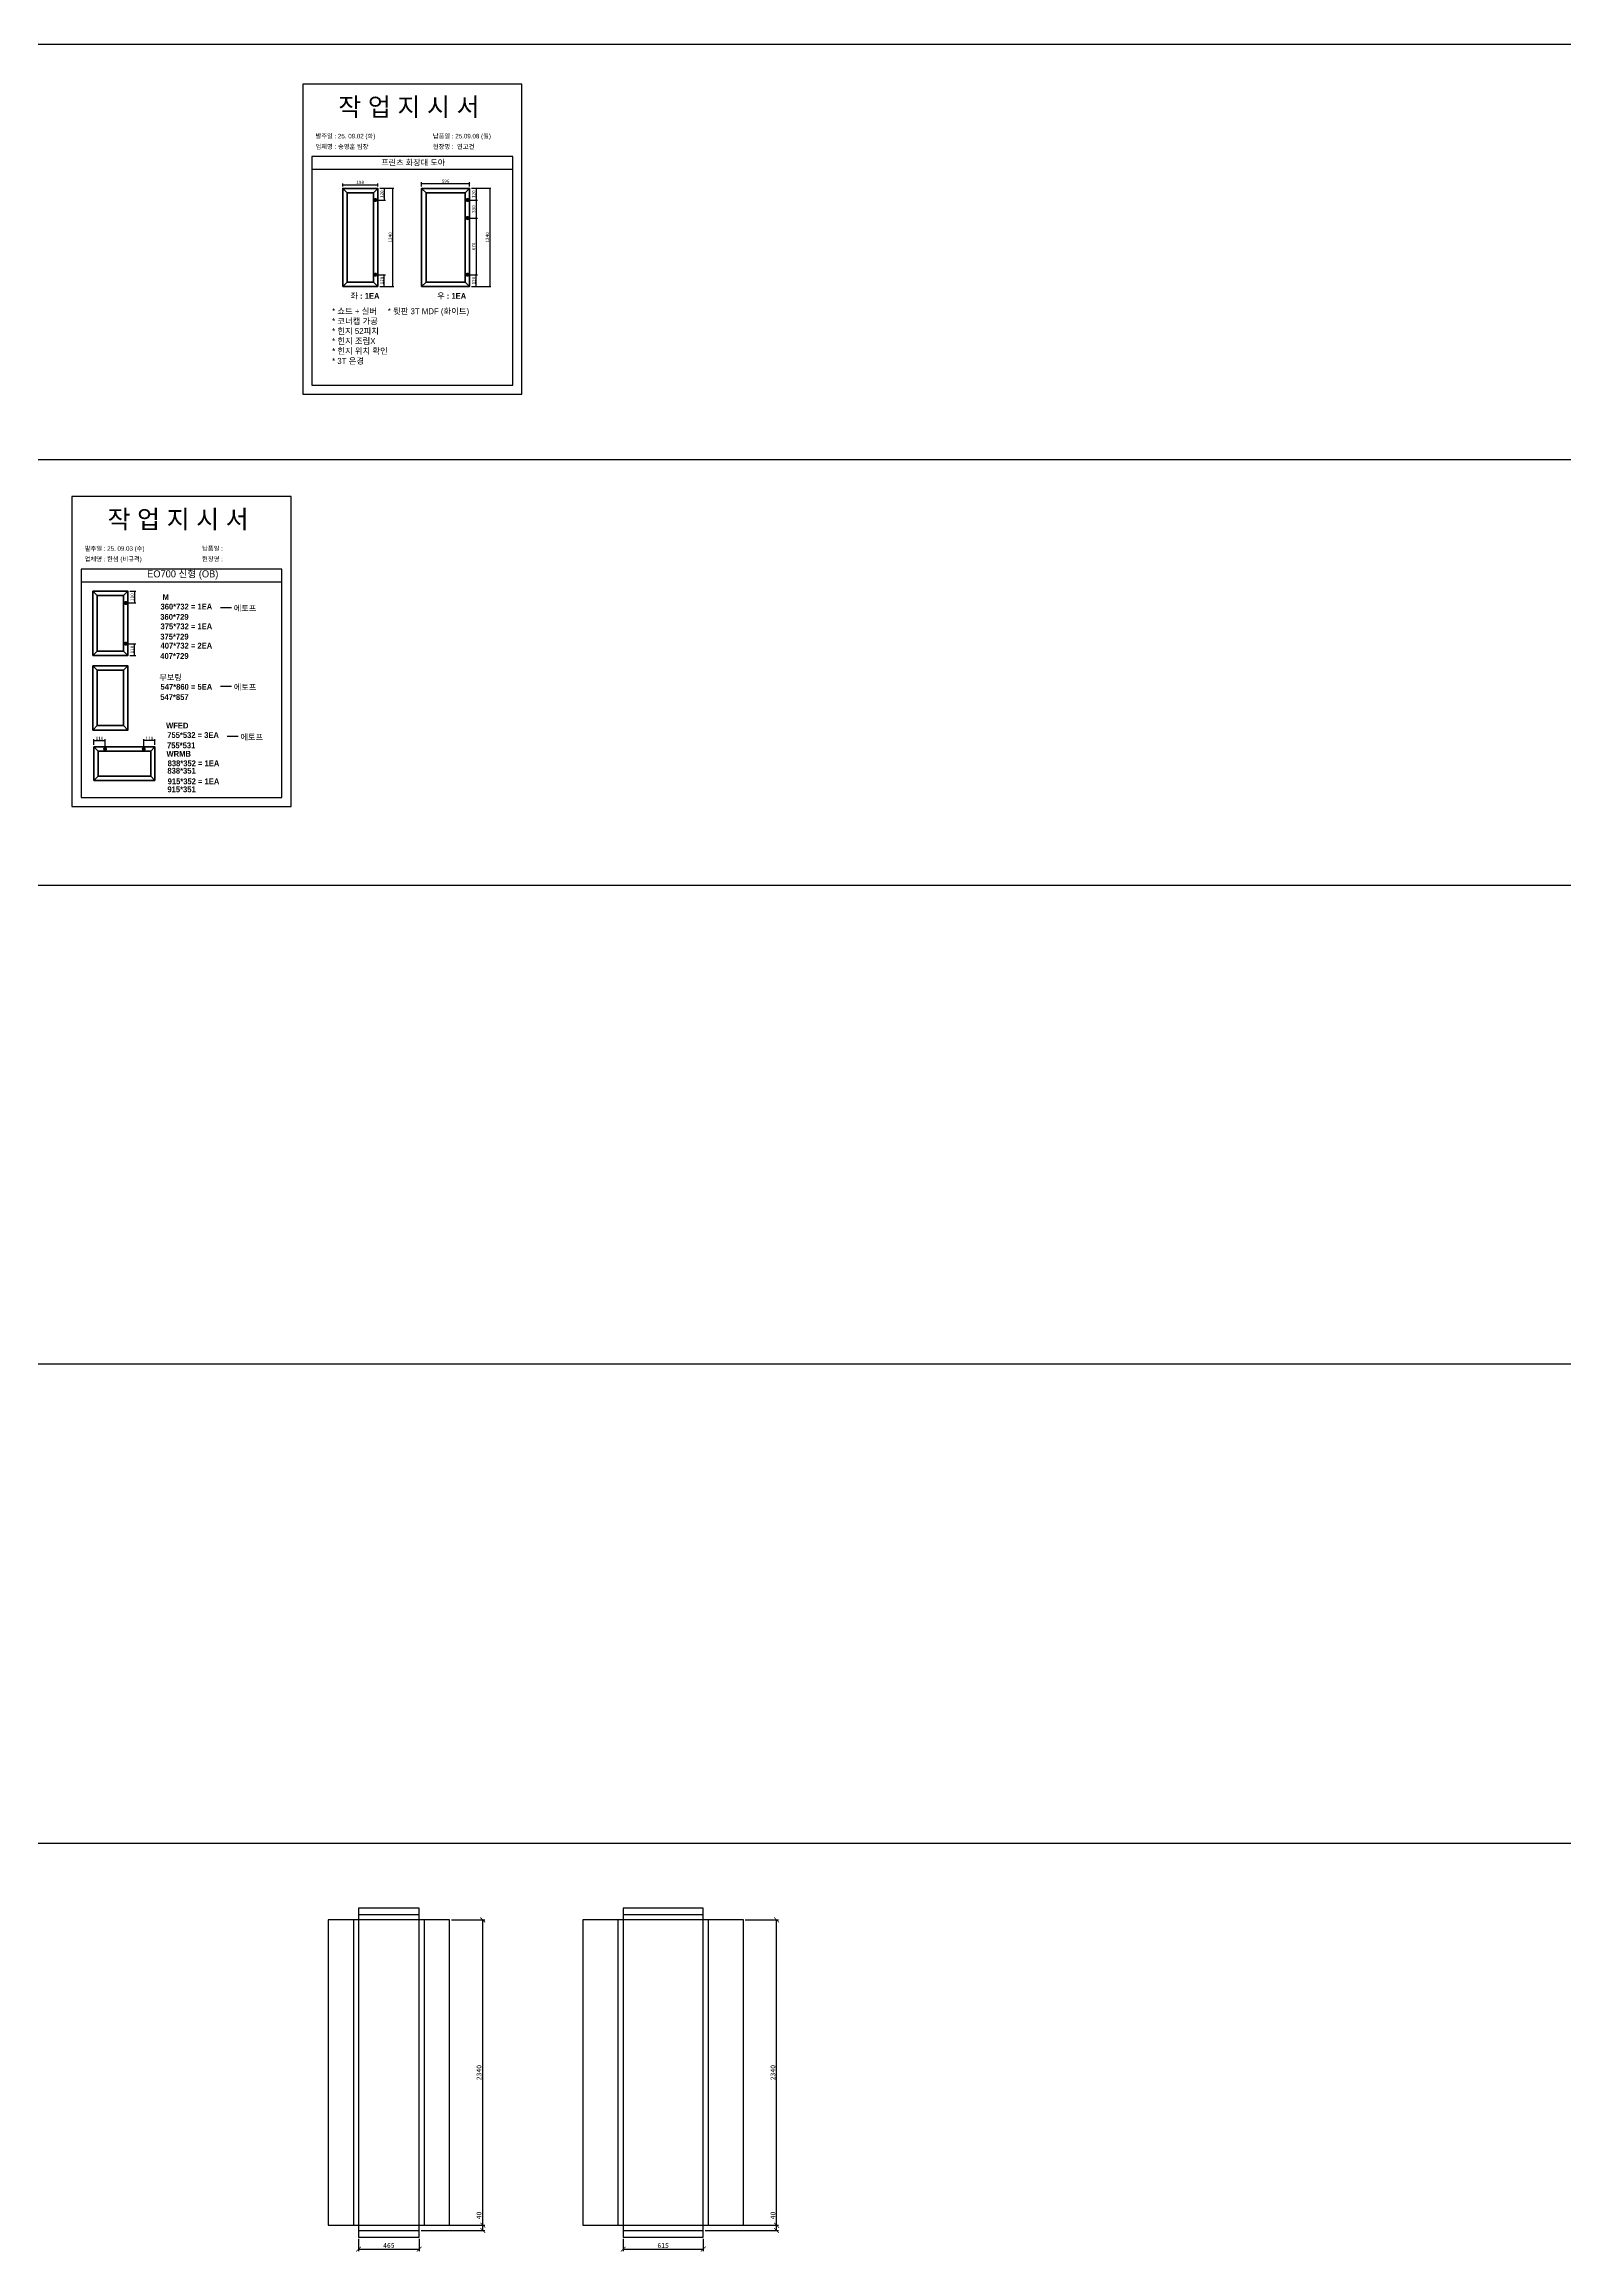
# Model space of a CAD drawing. Header units: millimetres. Extents: x -44117 to 256353, y -2095463 to 65325.
# Drawn here: x 115421 to 127083, y -290379 to -273458 of the extents above; entities that cross this region are included whole.
import ezdxf

# ---------------------------------------------------------------- set-up
doc = ezdxf.new("R2010")
doc.units = ezdxf.units.MM
doc.header["$LTSCALE"] = 10
doc.layers.add('Layer1', color=7, linetype='Continuous', lineweight=70)
doc.styles.add('MtX_Gulim', font='')
doc.styles.get('MtX_Gulim').set_extended_font_data('Gulim', bold=True)
doc.dimstyles.new('ISO-25', dxfattribs={"dimtxt": 2.5, "dimasz": 2.5, "dimexe": 1, "dimexo": 1, "dimtad": 1, "dimtxsty": 'Standard', "dimblk": 'ARCHTICK', "dimcen": 2.5, "dimadec": 0, "dimazin": 0, "dimtfac": 1, "dimtmove": 0, "dimatfit": 3, "dimfxl": 0, "dimarcsym": 0})

# ---------------------------------------------------------------- blocks, each defined once
blk = doc.blocks.new('_ArchTick')
at = {"color": 0, "linetype": 'ByBlock', "const_width": 0.15}
blk.add_lwpolyline([(-0.5, -0.5), (0.5, 0.5)], dxfattribs=at)
blk = doc.blocks.new('*D3237')
at = {"color": 0, "lineweight": -2}
for p, q in [((117995, -274563), (118040, -274563)), ((118030, -274563), (118030, -274653)), ((117978, -274653), (118040, -274653))]:
    blk.add_line(p, q, dxfattribs=at)
at = {"layer": 'Defpoints', "color": 0}
for p in [(117980, -274563), (117963, -274653), (118030, -274653)]:
    blk.add_point(p, dxfattribs=at)
at = {"color": 0, "lineweight": -2, "xscale": 10, "yscale": 10, "zscale": 10}
for p, rotation in [((118030, -274563), 90), ((118030, -274653), 270)]:
    blk.add_blockref('_ArchTick', p, dxfattribs=dict(at, rotation=rotation))
at = {"color": 0, "insert": (118011, -274608), "char_height": 25, "attachment_point": 5, "rotation": 90}
blk.add_mtext('120', dxfattribs=at)
blk = doc.blocks.new('*D3238')
at = {"color": 0, "lineweight": -2}
for p, q in [((117978, -275225), (118040, -275225)), ((118030, -275315), (118030, -275225)), ((117995, -275315), (118040, -275315))]:
    blk.add_line(p, q, dxfattribs=at)
at = {"layer": 'Defpoints', "color": 0}
for p in [(117963, -275225), (118030, -275225), (117980, -275315)]:
    blk.add_point(p, dxfattribs=at)
at = {"color": 0, "lineweight": -2, "xscale": 10, "yscale": 10, "zscale": 10}
for p, rotation in [((118030, -275225), 90), ((118030, -275315), 270)]:
    blk.add_blockref('_ArchTick', p, dxfattribs=dict(at, rotation=rotation))
at = {"color": 0, "insert": (118011, -275270), "char_height": 25, "attachment_point": 5, "rotation": 90}
blk.add_mtext('120', dxfattribs=at)
blk = doc.blocks.new('*D3239')
at = {"color": 0, "lineweight": -2}
for p, q in [((118699, -274563), (118744, -274563)), ((118734, -274563), (118734, -274653)), ((118682, -274653), (118744, -274653))]:
    blk.add_line(p, q, dxfattribs=at)
at = {"layer": 'Defpoints', "color": 0}
for p in [(118684, -274563), (118667, -274653), (118734, -274653)]:
    blk.add_point(p, dxfattribs=at)
at = {"color": 0, "lineweight": -2, "xscale": 10, "yscale": 10, "zscale": 10}
for p, rotation in [((118734, -274563), 90), ((118734, -274653), 270)]:
    blk.add_blockref('_ArchTick', p, dxfattribs=dict(at, rotation=rotation))
at = {"color": 0, "insert": (118715, -274608), "char_height": 25, "attachment_point": 5, "rotation": 90}
blk.add_mtext('120', dxfattribs=at)
blk = doc.blocks.new('*D3240')
at = {"color": 0, "lineweight": -2}
for p, q in [((118682, -275225), (118744, -275225)), ((118734, -275315), (118734, -275225)), ((118699, -275315), (118744, -275315))]:
    blk.add_line(p, q, dxfattribs=at)
at = {"layer": 'Defpoints', "color": 0}
for p in [(118667, -275225), (118734, -275225), (118684, -275315)]:
    blk.add_point(p, dxfattribs=at)
at = {"color": 0, "lineweight": -2, "xscale": 10, "yscale": 10, "zscale": 10}
for p, rotation in [((118734, -275225), 90), ((118734, -275315), 270)]:
    blk.add_blockref('_ArchTick', p, dxfattribs=dict(at, rotation=rotation))
at = {"color": 0, "insert": (118715, -275270), "char_height": 25, "attachment_point": 5, "rotation": 90}
blk.add_mtext('120', dxfattribs=at)
blk = doc.blocks.new('*D3241')
at = {"color": 0, "lineweight": -2}
for p, q in [((117711, -274548), (117711, -274526)), ((117711, -274536), (117980, -274536)), ((117980, -274548), (117980, -274526))]:
    blk.add_line(p, q, dxfattribs=at)
at = {"layer": 'Defpoints', "color": 0}
for p in [(117711, -274563), (117980, -274536), (117980, -274563)]:
    blk.add_point(p, dxfattribs=at)
at = {"color": 0, "lineweight": -2, "xscale": 10, "yscale": 10, "zscale": 10, "rotation": 180}
blk.add_blockref('_ArchTick', (117711, -274536), dxfattribs=at)
at = {"color": 0, "lineweight": -2, "xscale": 10, "yscale": 10, "zscale": 10}
blk.add_blockref('_ArchTick', (117980, -274536), dxfattribs=at)
at = {"color": 0, "insert": (117845, -274517), "char_height": 25, "attachment_point": 5}
blk.add_mtext('198', dxfattribs=at)
blk = doc.blocks.new('*D3242')
at = {"color": 0, "lineweight": -2}
for p, q in [((118316, -274548), (118316, -274517)), ((118316, -274527), (118684, -274527)), ((118684, -274548), (118684, -274517))]:
    blk.add_line(p, q, dxfattribs=at)
at = {"layer": 'Defpoints', "color": 0}
for p in [(118316, -274563), (118684, -274527), (118684, -274563)]:
    blk.add_point(p, dxfattribs=at)
at = {"color": 0, "lineweight": -2, "xscale": 10, "yscale": 10, "zscale": 10, "rotation": 180}
blk.add_blockref('_ArchTick', (118316, -274527), dxfattribs=at)
at = {"color": 0, "lineweight": -2, "xscale": 10, "yscale": 10, "zscale": 10}
blk.add_blockref('_ArchTick', (118684, -274527), dxfattribs=at)
at = {"color": 0, "insert": (118500, -274508), "char_height": 25, "attachment_point": 5}
blk.add_mtext('596', dxfattribs=at)
blk = doc.blocks.new('*D3243')
at = {"color": 0, "lineweight": -2}
for p, q in [((118682, -274653), (118744, -274653)), ((118682, -274791), (118744, -274791)), ((118734, -274653), (118734, -274791))]:
    blk.add_line(p, q, dxfattribs=at)
at = {"layer": 'Defpoints', "color": 0}
for p in [(118667, -274653), (118667, -274791), (118734, -274791)]:
    blk.add_point(p, dxfattribs=at)
at = {"color": 0, "lineweight": -2, "xscale": 10, "yscale": 10, "zscale": 10}
for p, rotation in [((118734, -274653), 90), ((118734, -274791), 270)]:
    blk.add_blockref('_ArchTick', p, dxfattribs=dict(at, rotation=rotation))
at = {"color": 0, "insert": (118715, -274722), "char_height": 25, "attachment_point": 5, "rotation": 90}
blk.add_mtext('330', dxfattribs=at)
blk = doc.blocks.new('*D3244')
at = {"color": 0, "lineweight": -2}
for p, q in [((118682, -274791), (118744, -274791)), ((118734, -274791), (118734, -275225)), ((118682, -275225), (118744, -275225))]:
    blk.add_line(p, q, dxfattribs=at)
at = {"layer": 'Defpoints', "color": 0}
for p in [(118667, -274791), (118667, -275225), (118734, -275225)]:
    blk.add_point(p, dxfattribs=at)
at = {"color": 0, "lineweight": -2, "xscale": 10, "yscale": 10, "zscale": 10}
for p, rotation in [((118734, -274791), 90), ((118734, -275225), 270)]:
    blk.add_blockref('_ArchTick', p, dxfattribs=dict(at, rotation=rotation))
at = {"color": 0, "insert": (118715, -275008), "char_height": 25, "attachment_point": 5, "rotation": 90}
blk.add_mtext('670', dxfattribs=at)
blk = doc.blocks.new('*D3245')
at = {"color": 0, "lineweight": -2}
for p, q in [((117995, -274563), (118103, -274563)), ((118093, -274563), (118093, -275315)), ((117995, -275315), (118103, -275315))]:
    blk.add_line(p, q, dxfattribs=at)
at = {"layer": 'Defpoints', "color": 0}
for p in [(117980, -274563), (117980, -275315), (118093, -275315)]:
    blk.add_point(p, dxfattribs=at)
at = {"color": 0, "lineweight": -2, "xscale": 10, "yscale": 10, "zscale": 10}
for p, rotation in [((118093, -274563), 90), ((118093, -275315), 270)]:
    blk.add_blockref('_ArchTick', p, dxfattribs=dict(at, rotation=rotation))
at = {"color": 0, "insert": (118075, -274939), "char_height": 25, "attachment_point": 5, "rotation": 90}
blk.add_mtext('1240', dxfattribs=at)
blk = doc.blocks.new('*D3246')
at = {"color": 0, "lineweight": -2}
for p, q in [((118699, -274563), (118848, -274563)), ((118838, -274563), (118838, -275315)), ((118699, -275315), (118848, -275315))]:
    blk.add_line(p, q, dxfattribs=at)
at = {"layer": 'Defpoints', "color": 0}
for p in [(118684, -274563), (118684, -275315), (118838, -275315)]:
    blk.add_point(p, dxfattribs=at)
at = {"color": 0, "lineweight": -2, "xscale": 10, "yscale": 10, "zscale": 10}
for p, rotation in [((118838, -274563), 90), ((118838, -275315), 270)]:
    blk.add_blockref('_ArchTick', p, dxfattribs=dict(at, rotation=rotation))
at = {"color": 0, "insert": (118820, -274939), "char_height": 25, "attachment_point": 5, "rotation": 90}
blk.add_mtext('1240', dxfattribs=at)
blk = doc.blocks.new('*D3251')
at = {"color": 0, "lineweight": -2}
for p, q in [((116079, -277651), (116124, -277651)), ((116114, -277651), (116114, -277741)), ((116062, -277741), (116124, -277741))]:
    blk.add_line(p, q, dxfattribs=at)
at = {"layer": 'Defpoints', "color": 0}
for p in [(116064, -277651), (116047, -277741), (116114, -277741)]:
    blk.add_point(p, dxfattribs=at)
at = {"color": 0, "lineweight": -2, "xscale": 10, "yscale": 10, "zscale": 10}
for p, rotation in [((116114, -277651), 90), ((116114, -277741), 270)]:
    blk.add_blockref('_ArchTick', p, dxfattribs=dict(at, rotation=rotation))
at = {"color": 0, "insert": (116096, -277696), "char_height": 25, "attachment_point": 5, "rotation": 90}
blk.add_mtext('110', dxfattribs=at)
blk = doc.blocks.new('*D3252')
at = {"color": 0, "lineweight": -2}
for p, q in [((116062, -278053), (116124, -278053)), ((116079, -278143), (116124, -278143)), ((116114, -278143), (116114, -278053))]:
    blk.add_line(p, q, dxfattribs=at)
at = {"layer": 'Defpoints', "color": 0}
for p in [(116047, -278053), (116064, -278143), (116114, -278053)]:
    blk.add_point(p, dxfattribs=at)
at = {"color": 0, "lineweight": -2, "xscale": 10, "yscale": 10, "zscale": 10}
for p, rotation in [((116114, -278053), 90), ((116114, -278143), 270)]:
    blk.add_blockref('_ArchTick', p, dxfattribs=dict(at, rotation=rotation))
at = {"color": 0, "insert": (116096, -278098), "char_height": 25, "attachment_point": 5, "rotation": 90}
blk.add_mtext('110', dxfattribs=at)
blk = doc.blocks.new('*D3254')
at = {"color": 0, "lineweight": -2}
for p, q in [((115803, -278829), (115803, -278786)), ((115803, -278796), (115889, -278796)), ((115889, -278846), (115889, -278786))]:
    blk.add_line(p, q, dxfattribs=at)
at = {"layer": 'Defpoints', "color": 0}
for p in [(115803, -278844), (115889, -278796), (115889, -278861)]:
    blk.add_point(p, dxfattribs=at)
at = {"color": 0, "lineweight": -2, "xscale": 10, "yscale": 10, "zscale": 10, "rotation": 180}
blk.add_blockref('_ArchTick', (115803, -278796), dxfattribs=at)
at = {"color": 0, "lineweight": -2, "xscale": 10, "yscale": 10, "zscale": 10}
blk.add_blockref('_ArchTick', (115889, -278796), dxfattribs=at)
at = {"color": 0, "insert": (115846, -278778), "char_height": 25, "attachment_point": 5}
blk.add_mtext('110', dxfattribs=at)
blk = doc.blocks.new('*D3255')
at = {"color": 0, "lineweight": -2}
for p, q in [((116185, -278846), (116185, -278786)), ((116271, -278796), (116185, -278796)), ((116271, -278829), (116271, -278786))]:
    blk.add_line(p, q, dxfattribs=at)
at = {"layer": 'Defpoints', "color": 0}
for p in [(116185, -278796), (116271, -278844), (116185, -278861)]:
    blk.add_point(p, dxfattribs=at)
at = {"color": 0, "lineweight": -2, "xscale": 10, "yscale": 10, "zscale": 10, "rotation": 180}
blk.add_blockref('_ArchTick', (116185, -278796), dxfattribs=at)
at = {"color": 0, "lineweight": -2, "xscale": 10, "yscale": 10, "zscale": 10}
blk.add_blockref('_ArchTick', (116271, -278796), dxfattribs=at)
at = {"color": 0, "insert": (116228, -278778), "char_height": 25, "attachment_point": 5}
blk.add_mtext('110', dxfattribs=at)
blk = doc.blocks.new('*D3275')
at = {"color": 0, "lineweight": -2}
for p, q in [((117832, -290280), (117832, -290373)), ((117832, -290358), (118297, -290358)), ((118297, -290280), (118297, -290373))]:
    blk.add_line(p, q, dxfattribs=at)
at = {"layer": 'Defpoints', "color": 0}
for p in [(117832, -290265), (118297, -290265), (118297, -290358)]:
    blk.add_point(p, dxfattribs=at)
at = {"color": 0, "lineweight": -2, "xscale": 37.5, "yscale": 37.5, "zscale": 37.5, "rotation": 180}
blk.add_blockref('_ArchTick', (117832, -290358), dxfattribs=at)
at = {"color": 0, "lineweight": -2, "xscale": 37.5, "yscale": 37.5, "zscale": 37.5}
blk.add_blockref('_ArchTick', (118297, -290358), dxfattribs=at)
at = {"color": 0, "insert": (118065, -290330), "char_height": 37.5, "attachment_point": 5}
blk.add_mtext('465', dxfattribs=at)
blk = doc.blocks.new('*D3276')
at = {"color": 0, "lineweight": -2}
for p, q in [((118545, -287835), (118800, -287835)), ((118785, -290175), (118785, -287835)), ((118545, -290175), (118800, -290175))]:
    blk.add_line(p, q, dxfattribs=at)
at = {"layer": 'Defpoints', "color": 0}
for p in [(118530, -287835), (118785, -287835), (118530, -290175)]:
    blk.add_point(p, dxfattribs=at)
at = {"color": 0, "lineweight": -2, "xscale": 37.5, "yscale": 37.5, "zscale": 37.5}
for p, rotation in [((118785, -287835), 90), ((118785, -290175), 270)]:
    blk.add_blockref('_ArchTick', p, dxfattribs=dict(at, rotation=rotation))
at = {"color": 0, "insert": (118756, -289005), "char_height": 37.5, "attachment_point": 5, "rotation": 90}
blk.add_mtext('2340', dxfattribs=at)
blk = doc.blocks.new('*D3277')
at = {"color": 0, "lineweight": -2}
for p, q in [((118312, -290175), (118800, -290175)), ((118785, -290175), (118785, -290063)), ((118785, -290215), (118785, -290175)), ((118312, -290215), (118800, -290215))]:
    blk.add_line(p, q, dxfattribs=at)
at = {"layer": 'Defpoints', "color": 0}
for p in [(118297, -290175), (118785, -290175), (118297, -290215)]:
    blk.add_point(p, dxfattribs=at)
at = {"color": 0, "lineweight": -2, "xscale": 37.5, "yscale": 37.5, "zscale": 37.5}
for p, rotation in [((118785, -290175), 90), ((118785, -290215), 270)]:
    blk.add_blockref('_ArchTick', p, dxfattribs=dict(at, rotation=rotation))
at = {"color": 0, "insert": (118756, -290100), "char_height": 37.5, "attachment_point": 5, "rotation": 90}
blk.add_mtext('40', dxfattribs=at)
blk = doc.blocks.new('*D3278')
at = {"color": 0, "lineweight": -2}
for p, q in [((119861, -290280), (119861, -290373)), ((119861, -290358), (120476, -290358)), ((120476, -290280), (120476, -290373))]:
    blk.add_line(p, q, dxfattribs=at)
at = {"layer": 'Defpoints', "color": 0}
for p in [(119861, -290265), (120476, -290265), (120476, -290358)]:
    blk.add_point(p, dxfattribs=at)
at = {"color": 0, "lineweight": -2, "xscale": 37.5, "yscale": 37.5, "zscale": 37.5, "rotation": 180}
blk.add_blockref('_ArchTick', (119861, -290358), dxfattribs=at)
at = {"color": 0, "lineweight": -2, "xscale": 37.5, "yscale": 37.5, "zscale": 37.5}
blk.add_blockref('_ArchTick', (120476, -290358), dxfattribs=at)
at = {"color": 0, "insert": (120168, -290330), "char_height": 37.5, "attachment_point": 5}
blk.add_mtext('615', dxfattribs=at)
blk = doc.blocks.new('*D3279')
at = {"color": 0, "lineweight": -2}
for p, q in [((120798, -287835), (121053, -287835)), ((121038, -290175), (121038, -287835)), ((120798, -290175), (121053, -290175))]:
    blk.add_line(p, q, dxfattribs=at)
at = {"layer": 'Defpoints', "color": 0}
for p in [(120783, -287835), (121038, -287835), (120783, -290175)]:
    blk.add_point(p, dxfattribs=at)
at = {"color": 0, "lineweight": -2, "xscale": 37.5, "yscale": 37.5, "zscale": 37.5}
for p, rotation in [((121038, -287835), 90), ((121038, -290175), 270)]:
    blk.add_blockref('_ArchTick', p, dxfattribs=dict(at, rotation=rotation))
at = {"color": 0, "insert": (121010, -289005), "char_height": 37.5, "attachment_point": 5, "rotation": 90}
blk.add_mtext('2340', dxfattribs=at)
blk = doc.blocks.new('*D3280')
at = {"color": 0, "lineweight": -2}
for p, q in [((120491, -290175), (121053, -290175)), ((121038, -290175), (121038, -290063)), ((121038, -290215), (121038, -290175)), ((120491, -290215), (121053, -290215))]:
    blk.add_line(p, q, dxfattribs=at)
at = {"layer": 'Defpoints', "color": 0}
for p in [(120476, -290175), (121038, -290175), (120476, -290215)]:
    blk.add_point(p, dxfattribs=at)
at = {"color": 0, "lineweight": -2, "xscale": 37.5, "yscale": 37.5, "zscale": 37.5}
for p, rotation in [((121038, -290175), 90), ((121038, -290215), 270)]:
    blk.add_blockref('_ArchTick', p, dxfattribs=dict(at, rotation=rotation))
at = {"color": 0, "insert": (121010, -290100), "char_height": 37.5, "attachment_point": 5, "rotation": 90}
blk.add_mtext('40', dxfattribs=at)

msp = doc.modelspace()

# ---------------------------------------------------------------- linework, layer by layer
at = {"color": 1}
for p, q in [((104015.69829, -273458.03054), (196284.84516, -273458.03054)), ((104015.69829, -273458.03054), (196284.84516, -273458.03054)), ((104015.69829, -276641.57724), (196284.84516, -276641.57724)), ((104015.69829, -276641.57724), (196284.84516, -276641.57724)), ((104015.69829, -279904.13819), (196284.84516, -279904.13819)), ((104015.69829, -279904.13819), (196284.84516, -279904.13819)), ((104015.69829, -283572.25708), (196284.84516, -283572.25708)), ((104015.69829, -283572.25708), (196284.84516, -283572.25708)), ((104015.69829, -287245.85965), (196284.84516, -287245.85965)), ((104015.69829, -287245.85965), (196284.84516, -287245.85965))]:
    msp.add_line(p, q, dxfattribs=at)
for p, q in [((119014.66598, -274319.88798), (117474.66598, -274319.88798)), ((119014.66598, -274419.88798), (117474.66598, -274419.88798)), ((117244.82619, -277480.79905), (115704.82619, -277480.79905)), ((117244.82619, -277580.79905), (115704.82619, -277580.79905)), ((116773.98033, -277775.34026), (116858.60512, -277775.34026)), ((116773.98033, -278379.59694), (116858.60512, -278379.59694)), ((116825.59587, -278762.101), (116910.22067, -278762.101)), ((117832.41274, -287745.04612), (117832.41274, -290265.04612)), ((118297.41274, -287745.04612), (117832.41274, -287745.04612)), ((118297.41274, -287795.04612), (117832.41274, -287795.04612)), ((118297.41274, -290265.04612), (118297.41274, -287745.04612)), ((119860.78728, -287745.04612), (119860.78728, -290265.04612)), ((120475.78728, -287745.04612), (119860.78728, -287745.04612)), ((120475.78728, -287795.04612), (119860.78728, -287795.04612)), ((120475.78728, -290265.04612), (120475.78728, -287745.04612)), ((118529.91274, -287835.04612), (117599.91274, -287835.04612)), ((117599.91274, -287835.04612), (117599.91274, -290175.04612)), ((117792.41274, -287835.04612), (117792.41274, -290175.04612)), ((117832.41274, -287977.54612), (117832.41274, -290265.04612)), ((118337.41274, -290175.04612), (118337.41274, -287835.04612)), ((118529.91274, -290175.04612), (118529.91274, -287835.04612)), ((120783.28728, -287835.04612), (119553.28728, -287835.04612)), ((119553.28728, -287835.04612), (119553.28728, -290175.04612)), ((119820.78728, -287835.04612), (119820.78728, -290175.04612)), ((119860.78728, -287977.54612), (119860.78728, -290265.04612)), ((120515.78728, -290175.04612), (120515.78728, -287835.04612)), ((120783.28728, -290175.04612), (120783.28728, -287835.04612)), ((117599.91274, -290175.04612), (118529.91274, -290175.04612)), ((119553.28728, -290175.04612), (120783.28728, -290175.04612)), ((117832.41274, -290215.04612), (118297.41274, -290215.04612)), ((117832.41274, -290265.04612), (118297.41274, -290265.04612)), ((119860.78728, -290215.04612), (120475.78728, -290215.04612)), ((119860.78728, -290265.04612), (120475.78728, -290265.04612))]:
    msp.add_line(p, q)
for points in [[(117404.66598, -276140.71826), (119084.66598, -276140.71826), (119084.66598, -273764.71826), (117404.66598, -273764.71826)], [(115634.82619, -279301.62932), (117314.82619, -279301.62932), (117314.82619, -276925.62932), (115634.82619, -276925.62932)]]:
    msp.add_lwpolyline(points, close=True)
for points in [[(117474.66598, -274319.88798), (117474.66598, -276070.71826), (119014.66598, -276070.71826), (119014.66598, -274319.88798)], [(115704.82619, -277480.79905), (115704.82619, -279231.62932), (117244.82619, -279231.62932), (117244.82619, -277480.79905)]]:
    msp.add_lwpolyline(points)
at = {"layer": 'Layer1'}
for p, q in [((117744.20864, -274596.76762), (117710.553, -274563.11199)), ((117946.14246, -274596.76762), (117979.7981, -274563.11199)), ((118349.90771, -274596.76762), (118316.25207, -274563.11199)), ((118650.20592, -274596.76762), (118683.86156, -274563.11199)), ((117962.60985, -274639.25733), (117962.60985, -274667.23602)), ((118666.67331, -274639.25733), (118666.67331, -274667.23602)), ((118666.67331, -274777.48057), (118666.67331, -274805.45926)), ((117710.553, -275314.91358), (117744.20864, -275281.25795)), ((117979.7981, -275314.91358), (117946.14246, -275281.25795)), ((117946.14246, -275281.25795), (117979.7981, -275314.91358)), ((117962.60985, -275238.76824), (117962.60985, -275210.78955)), ((118316.25207, -275314.91358), (118349.90771, -275281.25795)), ((118683.86156, -275314.91358), (118650.20592, -275281.25795)), ((118650.20592, -275281.25795), (118683.86156, -275314.91358)), ((118666.67331, -275238.76824), (118666.67331, -275210.78955)), ((115828.50746, -277684.96089), (115794.85183, -277651.30525)), ((116030.44128, -277684.96089), (116064.09692, -277651.30525)), ((116046.90867, -277727.4506), (116046.90867, -277755.42928)), ((115794.85183, -278143.11104), (115828.50746, -278109.4554)), ((116064.09692, -278143.11104), (116030.44128, -278109.4554)), ((116030.44128, -278109.4554), (116064.09692, -278143.11104)), ((116046.90867, -278066.96569), (116046.90867, -278038.98701)), ((115828.50746, -278256.78606), (115794.85183, -278223.13043)), ((116030.44128, -278256.78606), (116064.09692, -278223.13043)), ((115794.85183, -278714.93621), (115828.50746, -278681.28057)), ((116064.09692, -278714.93621), (116030.44128, -278681.28057)), ((116030.44128, -278681.28057), (116064.09692, -278714.93621)), ((115834.78166, -278876.20055), (115802.71833, -278844.13722)), ((116271.25585, -278844.13722), (116239.19252, -278876.20055)), ((116239.19252, -278876.20055), (116271.25585, -278844.13722)), ((115875.26109, -278860.51226), (115901.91606, -278860.51226)), ((116198.71309, -278860.51226), (116172.05812, -278860.51226)), ((115834.78166, -279068.58049), (115802.71833, -279100.64382)), ((116271.25585, -279100.64382), (116239.19252, -279068.58049))]:
    msp.add_line(p, q, dxfattribs=at)
for points in [[(117710.553, -275314.91358), (117979.7981, -275314.91358), (117979.7981, -274563.11199), (117710.553, -274563.11199)], [(117744.20864, -275281.25795), (117946.14246, -275281.25795), (117946.14246, -274596.76762), (117744.20864, -274596.76762)], [(118316.25207, -275314.91358), (118683.86156, -275314.91358), (118683.86156, -274563.11199), (118316.25207, -274563.11199)], [(118349.90771, -275281.25795), (118650.20592, -275281.25795), (118650.20592, -274596.76762), (118349.90771, -274596.76762)], [(117976.59919, -274653.24667), (117948.6205, -274653.24667)], [(118680.66265, -274653.24667), (118652.68397, -274653.24667)], [(118680.66265, -274791.46991), (118652.68397, -274791.46991)], [(117976.59919, -275224.7789), (117948.6205, -275224.7789)], [(118680.66265, -275224.7789), (118652.68397, -275224.7789)], [(115794.85183, -278143.11104), (116064.09692, -278143.11104), (116064.09692, -277651.30525), (115794.85183, -277651.30525)], [(115828.50746, -278109.4554), (116030.44128, -278109.4554), (116030.44128, -277684.96089), (115828.50746, -277684.96089)], [(116060.89801, -277741.43994), (116032.91933, -277741.43994)], [(116060.89801, -278052.97635), (116032.91933, -278052.97635)], [(115794.85183, -278714.93621), (116064.09692, -278714.93621), (116064.09692, -278223.13043), (115794.85183, -278223.13043)], [(115828.50746, -278681.28057), (116030.44128, -278681.28057), (116030.44128, -278256.78606), (115828.50746, -278256.78606)], [(116271.25585, -279100.64382), (116271.25585, -278844.13722), (115802.71833, -278844.13722), (115802.71833, -279100.64382)], [(115888.58858, -278847.18478), (115888.58858, -278873.83974)], [(116185.38561, -278847.18478), (116185.38561, -278873.83974)], [(116239.19252, -279068.58049), (116239.19252, -278876.20055), (115834.78166, -278876.20055), (115834.78166, -279068.58049)]]:
    msp.add_lwpolyline(points, close=True, dxfattribs=at)
for centre, radius in [((117962.60985, -274653.24667), 9.32623), ((118666.67331, -274653.24667), 9.32623), ((118666.67331, -274791.46991), 9.32623), ((117962.60985, -275224.7789), 9.32623), ((118666.67331, -275224.7789), 9.32623), ((116046.90867, -277741.43994), 9.32623), ((116046.90867, -278052.97635), 9.32623), ((115888.58858, -278860.51226), 8.88499), ((116185.38561, -278860.51226), 8.88499)]:
    msp.add_circle(centre, radius, dxfattribs=at)

# ---------------------------------------------------------------- texts
at = {"linetype": 'Continuous', "style": 'MtX_Gulim'}
for s, height, p in [('프린츠 화장대 도아', 44.508282, (118005.88271, -274387.66604)), ('좌 : 1EA', 44.508282, (117770.69797, -275409.9682)), ('우 : 1EA', 44.508282, (118435.25826, -275409.9682)), ('360*732 = 1EA', 44.508282, (116313.60213, -277790.99813)), ('M', 44.50828, (116329.40575, -277718.27078)), ('에토프', 44.508282, (116875.91474, -277803.91493)), ('375*732 = 1EA', 44.508282, (116313.60213, -277942.51862)), ('407*732 = 2EA', 44.508282, (116313.60213, -278090.74519)), ('무보링 ', 44.508282, (116304.70132, -278333.1339)), ('547*860 = 5EA', 44.508282, (116313.60213, -278405.86124)), ('에토프', 44.508282, (116875.91474, -278408.17161)), ('WFED', 44.508282, (116356.31686, -278703.06196)), ('755*532 = 3EA', 44.508282, (116365.21767, -278775.7893)), ('에토프', 44.508282, (116927.53028, -278790.67567)), ('WRMB', 44.508282, (116359.41567, -278919.45558)), ('838*352 = 1EA', 44.508282, (116368.31647, -278992.18292)), ('915*352 = 1EA', 44.508282, (116368.31647, -279130.5189))]:
    msp.add_text(s, height=height, dxfattribs=at).set_placement(p)
at = {"color": 242, "linetype": 'Continuous', "true_color": 0xcd2027, "style": 'MtX_Gulim'}
for s, p in [('360*729', (116311.94525, -277869.87937)), ('375*729', (116311.94525, -278021.39987)), ('407*729', (116311.94525, -278169.62644)), ('547*857', (116311.94525, -278484.74249)), ('755*531', (116363.56079, -278854.67055)), ('838*351', (116366.65959, -279049.44917)), ('915*351', (116366.65959, -279191.71515))]:
    msp.add_text(s, height=44.508282, dxfattribs=at).set_placement(p)
at = {"attachment_point": 1}
for s, width, gutter_width, heights, insert, char_height in [('{\\fGulim|b0|i0|c129|p50;작 업 지 시 서}', 3307.3198183, 12.5, [-155.84554], (117677.47258, -273868.88077), 140), ('{\\fGulim|b0|i0|c129|p50;업체명 : 송영훈 팀장}', 3307.3198183, 12.5, [36.11279], (117502.26323, -274226.25737), 34.3), ('{\\fGulim|b0|i0|c129|p50;발주일 : 25. 09.02 (화)}', 3307.3198183, 12.5, [34.50412], (117502.26323, -274145.60119), 34.3), ('{\\fGulim|b0|i0|c129|p50;현장명 :  연고건}', 3307.3198183, 12.5, [-38.2735], (118402.24121, -274226.25737), 34.3), ('{\\fGulim|b0|i0|c129|p50;납품일 : 25.09.08 (월)}', 3307.3198183, 12.5, [37.67976], (118402.24121, -274145.60119), 34.3), ('{\\fGulim|b0|i0|c129|p50;* 쇼트 + 실버     * 뒷판 3T MDF (화이트)\\P* 코너캡 가공\\P* 힌지 52피치 \\P* 힌지 조립X \\P* 힌지 위치 확인\\P* 3T 은경}', 4410.5710158, 16.66973, [641.39334], (117629.80156, -275481.8837), 45.7417468), ('{\\fGulim|b0|i0|c129|p50;작 업 지 시 서}', 3307.3198183, 12.5, [-155.84554], (115907.63279, -277029.79183), 140), ('{\\fGulim|b0|i0|c129|p50;발주일 : 25. 09.03 (수)}', 3307.3198183, 12.5, [34.50412], (115732.42344, -277306.51226), 34.3), ('{\\fGulim|b0|i0|c129|p50;납품일 :}', 3307.3198183, 12.5, [37.67976], (116632.40142, -277306.51226), 34.3), ('{\\fGulim|b0|i0|c129|p50;업체명 : 한샘 (비규격)}', 3307.3198183, 12.5, [36.11279], (115732.42344, -277387.16843), 34.3), ('{\\fGulim|b0|i0|c129|p50;EO700 신형 (OB)}', 5224.9748335, 19.74777, [57.05176], (116211.37486, -277490.93339), 54.1878762), ('{\\fGulim|b0|i0|c129|p50;현장명 : }', 3307.3198183, 12.5, [-38.2735], (116632.40142, -277387.16843), 34.3)]:
    msp.add_mtext_dynamic_manual_height_columns(s, width=width, gutter_width=gutter_width, heights=heights, dxfattribs=dict(at, insert=insert, char_height=char_height))

# ---------------------------------------------------------------- dimensions: what is measured, and where the dimension line sits
for base, p1, p2, text, picture, middle in [((117979.7981, -274535.86578), (117710.553, -274563.11199), (117979.7981, -274563.11199), '198', '*D3241', (117845.17555, -274517.11578)), ((118683.86156, -274526.80613), (118316.25207, -274563.11199), (118683.86156, -274563.11199), '596', '*D3242', (118500.05682, -274508.05613)), ((116185.38561, -278796.28093), (116271.25585, -278844.13722), (116185.38561, -278860.51226), '110', '*D3255', (116228.32073, -278777.53093))]:
    dim = msp.add_linear_dim(base=base, p1=p1, p2=p2, text=text, dimstyle='ISO-25', override={"dimscale": 10, "dimasz": 1, "dimexo": 1.5, "dimtxsty": 'Standard'})
    dim.commit()
    dim.dimension.update_dxf_attribs({"geometry": picture, "text_midpoint": middle})
for base, p1, p2, angle, text, picture, middle in [((118030.031, -274653.24667), (117979.7981, -274563.11199), (117962.60985, -274653.24667), 90, '120', '*D3237', (118011.281, -274608.17933)), ((118093.43343, -275314.91358), (117979.7981, -274563.11199), (117979.7981, -275314.91358), 90, '1240', '*D3245', (118074.68343, -274939.01278)), ((118734.09447, -274653.24667), (118683.86156, -274563.11199), (118666.67331, -274653.24667), 90, '120', '*D3239', (118715.34447, -274608.17933)), ((118838.27617, -275314.91358), (118683.86156, -274563.11199), (118683.86156, -275314.91358), 90, '1240', '*D3246', (118819.52617, -274939.01278)), ((118734.09447, -274791.46991), (118666.67331, -274653.24667), (118666.67331, -274791.46991), 90, '330', '*D3243', (118715.34447, -274722.35829)), ((118734.09447, -275224.7789), (118666.67331, -274791.46991), (118666.67331, -275224.7789), 90, '670', '*D3244', (118715.34447, -275008.1244)), ((118030.031, -275224.7789), (117979.7981, -275314.91358), (117962.60985, -275224.7789), 270, '120', '*D3238', (118011.281, -275269.84624)), ((118734.09447, -275224.7789), (118683.86156, -275314.91358), (118666.67331, -275224.7789), 270, '120', '*D3240', (118715.34447, -275269.84624)), ((116114.32982, -277741.43994), (116064.09692, -277651.30525), (116046.90867, -277741.43994), 90, '110', '*D3251', (116095.57982, -277696.3726)), ((116114.32982, -278052.97635), (116064.09692, -278143.11104), (116046.90867, -278052.97635), 270, '110', '*D3252', (116095.57982, -278098.04369)), ((115888.58858, -278796.28093), (115802.71833, -278844.13722), (115888.58858, -278860.51226), 180, '110', '*D3254', (115845.65345, -278777.53093))]:
    dim = msp.add_linear_dim(base=base, p1=p1, p2=p2, angle=angle, text=text, dimstyle='ISO-25', override={"dimscale": 10, "dimasz": 1, "dimexo": 1.5, "dimtxsty": 'Standard'})
    dim.commit()
    dim.dimension.update_dxf_attribs({"geometry": picture, "text_midpoint": middle})
for base, p1, p2, picture, middle in [((118784.52546, -287835.04612), (118529.91274, -290175.04612), (118529.91274, -287835.04612), '*D3276', (118756.40046, -289005.04612)), ((121037.90001, -287835.04612), (120783.28728, -290175.04612), (120783.28728, -287835.04612), '*D3279', (121009.77501, -289005.04612)), ((118784.52546, -290175.04612), (118297.41274, -290215.04612), (118297.41274, -290175.04612), '*D3277', (118756.40046, -290100.04612)), ((121037.90001, -290175.04612), (120475.78728, -290215.04612), (120475.78728, -290175.04612), '*D3280', (121009.77501, -290100.04612))]:
    dim = msp.add_linear_dim(base=base, p1=p1, p2=p2, angle=90, dimstyle='ISO-25', override={"dimscale": 15})
    dim.commit()
    dim.dimension.update_dxf_attribs({"geometry": picture, "text_midpoint": middle})
for base, p1, p2, picture, middle in [((118297.41274, -290358.0266), (117832.41274, -290265.04612), (118297.41274, -290265.04612), '*D3275', (118064.91274, -290329.9016)), ((120475.78728, -290358.0266), (119860.78728, -290265.04612), (120475.78728, -290265.04612), '*D3278', (120168.28728, -290329.9016))]:
    dim = msp.add_linear_dim(base=base, p1=p1, p2=p2, dimstyle='ISO-25', override={"dimscale": 15})
    dim.commit()
    dim.dimension.update_dxf_attribs({"geometry": picture, "text_midpoint": middle})

doc.saveas('drawing.dxf')
